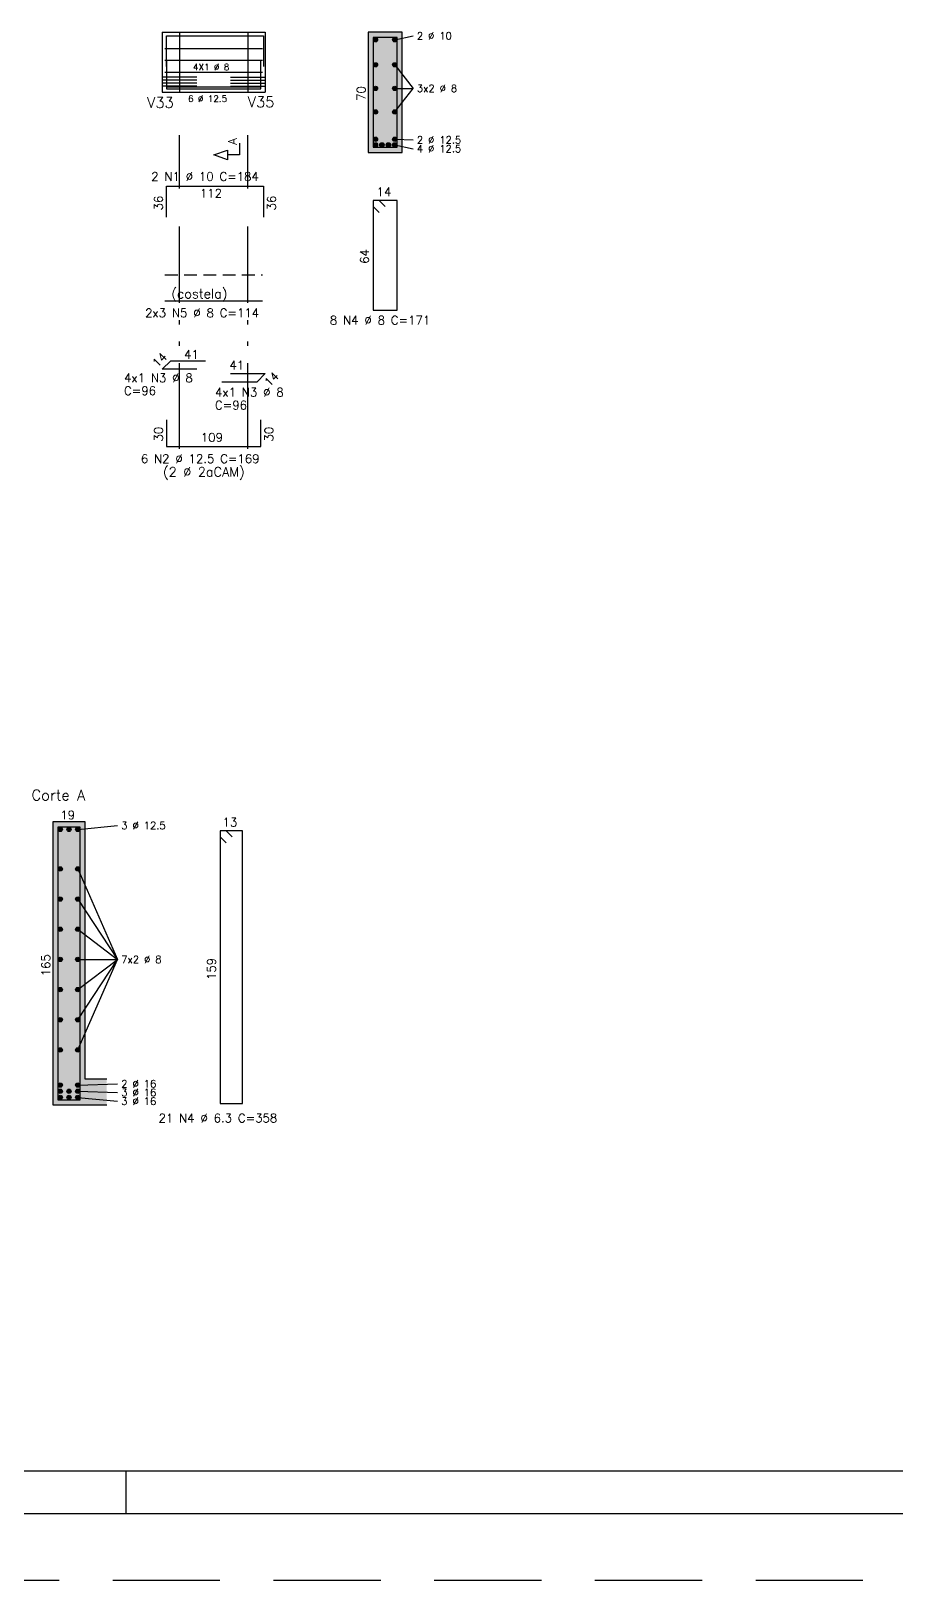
# Model space of a CAD drawing. Extents: x -2.3 to 85.7, y -1.9 to 60.6.
# Drawn here: x 44.57 to 64.75, y -1.89 to 34.23 of the extents above; entities that cross this region are included whole.
import ezdxf

# ---------------------------------------------------------------- set-up
doc = ezdxf.new("R2010")
doc.units = 0
doc.header["$MEASUREMENT"] = 0
for name, pattern in [('ESTILO_TQS_0001', [0.45, 0.3, -0.15]), ('ESTILO_TQS_0004', [3.3, 2, -0.4, 0.05, -0.4, 0.05, -0.4]), ('HIDDEN', [0.375, 0.25, -0.125])]:
    doc.linetypes.add(name, pattern=pattern)
doc.layers.get('0').update_dxf_attribs({"linetype": 'CONTINUOUS'})
doc.layers.get('Defpoints').update_dxf_attribs({"linetype": 'CONTINUOUS'})
for name, color, linetype in [('ARQ_FOLHA', 7, 'CONTINUOUS'), ('PENA_01', 1, 'CONTINUOUS'), ('PENA_02', 2, 'CONTINUOUS'), ('PENA_03', 3, 'CONTINUOUS'), ('PENA_04', 4, 'CONTINUOUS'), ('PENA_05', 5, 'CONTINUOUS'), ('PENA_06', 6, 'CONTINUOUS'), ('PENA_10', 253, 'CONTINUOUS')]:
    doc.layers.add(name, color=color, linetype=linetype)
doc.styles.get("Standard").update_dxf_attribs({"font": 'ROMANS.SHX'})

# ---------------------------------------------------------------- blocks, each defined once
blk = doc.blocks.new('FOLHA A1 - 841 X 594')
at = {"layer": 'ARQ_FOLHA', "color": 1}
blk.add_line((-370, 10), (-370, 0), dxfattribs=at)
for points in [[(-841, 0), (0, 0), (0, 594), (-841, 594)], [(-816, 10), (-10, 10), (-10, 584), (-816, 584)]]:
    blk.add_lwpolyline(points, close=True, dxfattribs=at)
at = {"layer": 'Defpoints', "color": 8, "linetype": 'HIDDEN', "ltscale": 100}
blk.add_lwpolyline([(-860.5, 609.5), (-860.5, -15.5), (19.5, -15.5), (19.5, 609.5)], close=True, dxfattribs=at)
blk = doc.blocks.new('*U23')
blk.add_blockref('FOLHA A1 - 841 X 594', (0, 0))

msp = doc.modelspace()

# ---------------------------------------------------------------- linework, layer by layer
at = {"layer": 'PENA_01', "linetype": 'Continuous'}
for p, q in [((47.631, 34.2), (48.031, 34.2)), ((48.031, 34.2), (48.031, 32.8)), ((49.631, 34.2), (49.631, 32.8)), ((49.631, 34.2), (50.031, 34.2)), ((53.056, 34.025), (53.486, 34.115)), ((53.056, 33.441), (53.486, 32.892)), ((53.056, 32.343), (53.486, 32.892)), ((53.056, 32.892), (53.486, 32.892)), ((47.631, 32.8), (48.031, 32.8)), ((49.631, 32.8), (50.031, 32.8)), ((53.056, 31.705), (53.486, 31.689)), ((53.056, 31.575), (53.486, 31.485)), ((45.66, 15.611), (46.59, 15.701)), ((45.66, 14.689), (46.59, 12.578)), ((45.66, 13.986), (46.59, 12.578)), ((45.66, 13.282), (46.59, 12.578)), ((45.66, 10.467), (46.59, 12.578)), ((45.66, 11.171), (46.59, 12.578)), ((45.66, 11.875), (46.59, 12.578)), ((45.66, 12.578), (46.59, 12.578)), ((45.66, 9.649), (46.59, 9.679)), ((45.66, 9.505), (46.59, 9.475)), ((45.66, 9.361), (46.59, 9.271))]:
    msp.add_line(p, q, dxfattribs=at)
at = {"layer": 'PENA_01', "linetype": 'ESTILO_TQS_0004'}
for p, q in [((48.031, 30.557), (48.031, 31.8)), ((49.631, 30.557), (49.631, 31.8)), ((48.031, 24.487), (48.031, 29.673)), ((49.631, 24.487), (49.631, 29.673))]:
    msp.add_line(p, q, dxfattribs=at)
at = {"layer": 'PENA_03', "linetype": 'Continuous'}
for p, q in [((47.631, 34.2), (47.631, 32.8)), ((47.631, 34.2), (47.631, 32.8)), ((47.631, 34.2), (47.631, 32.8)), ((47.631, 34.2), (48.031, 34.2)), ((48.031, 34.2), (49.631, 34.2)), ((48.031, 34.2), (48.031, 32.8)), ((49.631, 34.2), (49.631, 32.8)), ((49.631, 34.2), (49.631, 32.8)), ((49.631, 34.2), (50.031, 34.2)), ((50.031, 34.2), (50.031, 32.8)), ((50.031, 34.2), (50.031, 32.8)), ((53.231, 34.2), (52.431, 34.2)), ((52.431, 34.2), (52.431, 31.4)), ((53.231, 31.4), (53.231, 34.2)), ((47.631, 32.8), (48.031, 32.8)), ((48.031, 32.8), (49.631, 32.8)), ((49.631, 32.8), (50.031, 32.8)), ((52.431, 31.4), (53.231, 31.4)), ((45.835, 15.786), (45.075, 15.786)), ((45.075, 15.786), (45.075, 9.186)), ((45.835, 9.786), (45.835, 15.786)), ((46.335, 9.786), (45.835, 9.786)), ((45.075, 9.186), (45.835, 9.186)), ((45.835, 9.186), (46.335, 9.186))]:
    msp.add_line(p, q, dxfattribs=at)
msp.add_lwpolyline([(49.431, 31.615), (49.431, 31.338), (49.155, 31.338), (49.155, 31.227), (48.831, 31.338), (49.155, 31.449), (49.155, 31.338)], dxfattribs=at)
for centre in [(52.606, 34.025), (53.056, 34.025), (52.606, 33.441), (53.056, 33.441), (52.606, 32.892), (53.056, 32.892), (52.606, 32.343), (53.056, 32.343), (52.606, 31.705), (52.606, 31.575), (52.756, 31.575), (52.906, 31.575), (53.056, 31.705), (53.056, 31.575), (45.25, 15.611), (45.455, 15.611), (45.66, 15.611), (45.25, 14.689), (45.66, 14.689), (45.25, 13.986), (45.66, 13.986), (45.25, 13.282), (45.66, 13.282), (45.25, 12.578), (45.66, 12.578), (45.25, 11.875), (45.66, 11.875), (45.25, 11.171), (45.66, 11.171), (45.25, 10.467), (45.66, 10.467), (45.25, 9.649), (45.25, 9.505), (45.25, 9.361), (45.455, 9.505), (45.455, 9.361), (45.66, 9.649), (45.66, 9.505), (45.66, 9.361)]:
    msp.add_circle(centre, 0.05, dxfattribs=at)
for points in [[(52.656, 34.025), (52.581, 34.068), (52.56, 34.042)], [(52.656, 34.025), (52.56, 34.042), (52.56, 34.008)], [(52.656, 34.025), (52.56, 34.008), (52.581, 33.982)], [(52.656, 34.025), (52.615, 34.074), (52.581, 34.068)], [(52.656, 34.025), (52.581, 33.982), (52.615, 33.976)], [(52.656, 34.025), (52.645, 34.057), (52.615, 34.074)], [(52.656, 34.025), (52.615, 33.976), (52.645, 33.993)], [(52.656, 34.025), (52.645, 33.993), (52.656, 34.025)], [(53.106, 34.025), (53.031, 34.068), (53.01, 34.042)], [(53.106, 34.025), (53.01, 34.042), (53.01, 34.008)], [(53.106, 34.025), (53.01, 34.008), (53.031, 33.982)], [(53.106, 34.025), (53.065, 34.074), (53.031, 34.068)], [(53.106, 34.025), (53.031, 33.982), (53.065, 33.976)], [(53.106, 34.025), (53.095, 34.057), (53.065, 34.074)], [(53.106, 34.025), (53.065, 33.976), (53.095, 33.993)], [(53.106, 34.025), (53.095, 33.993), (53.106, 34.025)], [(52.656, 33.441), (52.581, 33.485), (52.56, 33.459)], [(52.656, 33.441), (52.56, 33.459), (52.56, 33.424)], [(52.656, 33.441), (52.56, 33.424), (52.581, 33.398)], [(52.656, 33.441), (52.615, 33.491), (52.581, 33.485)], [(52.656, 33.441), (52.581, 33.398), (52.615, 33.392)], [(52.656, 33.441), (52.645, 33.474), (52.615, 33.491)], [(52.656, 33.441), (52.615, 33.392), (52.645, 33.409)], [(52.656, 33.441), (52.645, 33.409), (52.656, 33.441)], [(53.106, 33.441), (53.031, 33.485), (53.01, 33.459)], [(53.106, 33.441), (53.01, 33.459), (53.01, 33.424)], [(53.106, 33.441), (53.01, 33.424), (53.031, 33.398)], [(53.106, 33.441), (53.065, 33.491), (53.031, 33.485)], [(53.106, 33.441), (53.031, 33.398), (53.065, 33.392)], [(53.106, 33.441), (53.095, 33.474), (53.065, 33.491)], [(53.106, 33.441), (53.065, 33.392), (53.095, 33.409)], [(53.106, 33.441), (53.095, 33.409), (53.106, 33.441)], [(52.656, 32.892), (52.581, 32.935), (52.56, 32.909)], [(52.656, 32.892), (52.56, 32.909), (52.56, 32.875)], [(52.656, 32.892), (52.56, 32.875), (52.581, 32.849)], [(52.656, 32.892), (52.615, 32.941), (52.581, 32.935)], [(52.656, 32.892), (52.581, 32.849), (52.615, 32.843)], [(52.656, 32.892), (52.645, 32.924), (52.615, 32.941)], [(52.656, 32.892), (52.615, 32.843), (52.645, 32.86)], [(52.656, 32.892), (52.645, 32.86), (52.656, 32.892)], [(53.106, 32.892), (53.031, 32.935), (53.01, 32.909)], [(53.106, 32.892), (53.01, 32.909), (53.01, 32.875)], [(53.106, 32.892), (53.01, 32.875), (53.031, 32.849)], [(53.106, 32.892), (53.065, 32.941), (53.031, 32.935)], [(53.106, 32.892), (53.031, 32.849), (53.065, 32.843)], [(53.106, 32.892), (53.095, 32.924), (53.065, 32.941)], [(53.106, 32.892), (53.065, 32.843), (53.095, 32.86)], [(53.106, 32.892), (53.095, 32.86), (53.106, 32.892)], [(52.656, 32.343), (52.581, 32.386), (52.56, 32.36)], [(52.656, 32.343), (52.56, 32.36), (52.56, 32.326)], [(52.656, 32.343), (52.56, 32.326), (52.581, 32.299)], [(52.656, 32.343), (52.615, 32.392), (52.581, 32.386)], [(52.656, 32.343), (52.581, 32.299), (52.615, 32.293)], [(52.656, 32.343), (52.645, 32.375), (52.615, 32.392)], [(52.656, 32.343), (52.615, 32.293), (52.645, 32.311)], [(52.656, 32.343), (52.645, 32.311), (52.656, 32.343)], [(53.106, 32.343), (53.031, 32.386), (53.01, 32.36)], [(53.106, 32.343), (53.01, 32.36), (53.01, 32.326)], [(53.106, 32.343), (53.01, 32.326), (53.031, 32.299)], [(53.106, 32.343), (53.065, 32.392), (53.031, 32.386)], [(53.106, 32.343), (53.031, 32.299), (53.065, 32.293)], [(53.106, 32.343), (53.095, 32.375), (53.065, 32.392)], [(53.106, 32.343), (53.065, 32.293), (53.095, 32.311)], [(53.106, 32.343), (53.095, 32.311), (53.106, 32.343)], [(52.656, 31.705), (52.581, 31.748), (52.56, 31.722)], [(52.656, 31.705), (52.56, 31.722), (52.56, 31.688)], [(52.656, 31.705), (52.56, 31.688), (52.581, 31.662)], [(52.656, 31.575), (52.581, 31.618), (52.56, 31.592)], [(52.656, 31.575), (52.56, 31.592), (52.56, 31.558)], [(52.656, 31.575), (52.56, 31.558), (52.581, 31.532)], [(52.656, 31.705), (52.615, 31.754), (52.581, 31.748)], [(52.656, 31.705), (52.581, 31.662), (52.615, 31.656)], [(52.656, 31.575), (52.615, 31.624), (52.581, 31.618)], [(52.656, 31.575), (52.581, 31.532), (52.615, 31.526)], [(52.656, 31.705), (52.645, 31.737), (52.615, 31.754)], [(52.656, 31.705), (52.615, 31.656), (52.645, 31.673)], [(52.656, 31.575), (52.645, 31.607), (52.615, 31.624)], [(52.656, 31.575), (52.615, 31.526), (52.645, 31.543)], [(52.656, 31.705), (52.645, 31.673), (52.656, 31.705)], [(52.656, 31.575), (52.645, 31.543), (52.656, 31.575)], [(52.806, 31.575), (52.731, 31.618), (52.71, 31.592)], [(52.806, 31.575), (52.71, 31.592), (52.71, 31.558)], [(52.806, 31.575), (52.71, 31.558), (52.731, 31.532)], [(52.806, 31.575), (52.765, 31.624), (52.731, 31.618)], [(52.806, 31.575), (52.731, 31.532), (52.765, 31.526)], [(52.806, 31.575), (52.795, 31.607), (52.765, 31.624)], [(52.806, 31.575), (52.765, 31.526), (52.795, 31.543)], [(52.806, 31.575), (52.795, 31.543), (52.806, 31.575)], [(52.956, 31.575), (52.881, 31.618), (52.86, 31.592)], [(52.956, 31.575), (52.86, 31.592), (52.86, 31.558)], [(52.956, 31.575), (52.86, 31.558), (52.881, 31.532)], [(52.956, 31.575), (52.915, 31.624), (52.881, 31.618)], [(52.956, 31.575), (52.881, 31.532), (52.915, 31.526)], [(52.956, 31.575), (52.945, 31.607), (52.915, 31.624)], [(52.956, 31.575), (52.915, 31.526), (52.945, 31.543)], [(52.956, 31.575), (52.945, 31.543), (52.956, 31.575)], [(53.106, 31.705), (53.031, 31.748), (53.01, 31.722)], [(53.106, 31.705), (53.01, 31.722), (53.01, 31.688)], [(53.106, 31.705), (53.01, 31.688), (53.031, 31.662)], [(53.106, 31.575), (53.031, 31.618), (53.01, 31.592)], [(53.106, 31.575), (53.01, 31.592), (53.01, 31.558)], [(53.106, 31.575), (53.01, 31.558), (53.031, 31.532)], [(53.106, 31.705), (53.065, 31.754), (53.031, 31.748)], [(53.106, 31.705), (53.031, 31.662), (53.065, 31.656)], [(53.106, 31.575), (53.065, 31.624), (53.031, 31.618)], [(53.106, 31.575), (53.031, 31.532), (53.065, 31.526)], [(53.106, 31.705), (53.095, 31.737), (53.065, 31.754)], [(53.106, 31.705), (53.065, 31.656), (53.095, 31.673)], [(53.106, 31.575), (53.095, 31.607), (53.065, 31.624)], [(53.106, 31.575), (53.065, 31.526), (53.095, 31.543)], [(53.106, 31.705), (53.095, 31.673), (53.106, 31.705)], [(53.106, 31.575), (53.095, 31.543), (53.106, 31.575)], [(45.3, 15.611), (45.225, 15.655), (45.203, 15.628)], [(45.3, 15.611), (45.203, 15.628), (45.203, 15.594)], [(45.3, 15.611), (45.203, 15.594), (45.225, 15.568)], [(45.3, 15.611), (45.259, 15.661), (45.225, 15.655)], [(45.3, 15.611), (45.225, 15.568), (45.259, 15.562)], [(45.3, 15.611), (45.288, 15.643), (45.259, 15.661)], [(45.3, 15.611), (45.259, 15.562), (45.288, 15.579)], [(45.3, 15.611), (45.288, 15.579), (45.3, 15.611)], [(45.505, 15.611), (45.43, 15.655), (45.408, 15.628)], [(45.505, 15.611), (45.408, 15.628), (45.408, 15.594)], [(45.505, 15.611), (45.408, 15.594), (45.43, 15.568)], [(45.505, 15.611), (45.464, 15.661), (45.43, 15.655)], [(45.505, 15.611), (45.43, 15.568), (45.464, 15.562)], [(45.505, 15.611), (45.493, 15.643), (45.464, 15.661)], [(45.505, 15.611), (45.464, 15.562), (45.493, 15.579)], [(45.505, 15.611), (45.493, 15.579), (45.505, 15.611)], [(45.71, 15.611), (45.635, 15.655), (45.613, 15.628)], [(45.71, 15.611), (45.613, 15.628), (45.613, 15.594)], [(45.71, 15.611), (45.613, 15.594), (45.635, 15.568)], [(45.71, 15.611), (45.669, 15.661), (45.635, 15.655)], [(45.71, 15.611), (45.635, 15.568), (45.669, 15.562)], [(45.71, 15.611), (45.698, 15.643), (45.669, 15.661)], [(45.71, 15.611), (45.669, 15.562), (45.698, 15.579)], [(45.71, 15.611), (45.698, 15.579), (45.71, 15.611)], [(45.3, 14.689), (45.225, 14.733), (45.203, 14.707)], [(45.3, 14.689), (45.203, 14.707), (45.203, 14.672)], [(45.3, 14.689), (45.203, 14.672), (45.225, 14.646)], [(45.3, 14.689), (45.259, 14.739), (45.225, 14.733)], [(45.3, 14.689), (45.225, 14.646), (45.259, 14.64)], [(45.3, 14.689), (45.288, 14.722), (45.259, 14.739)], [(45.3, 14.689), (45.259, 14.64), (45.288, 14.657)], [(45.3, 14.689), (45.288, 14.657), (45.3, 14.689)], [(45.71, 14.689), (45.635, 14.733), (45.613, 14.707)], [(45.71, 14.689), (45.613, 14.707), (45.613, 14.672)], [(45.71, 14.689), (45.613, 14.672), (45.635, 14.646)], [(45.71, 14.689), (45.669, 14.739), (45.635, 14.733)], [(45.71, 14.689), (45.635, 14.646), (45.669, 14.64)], [(45.71, 14.689), (45.698, 14.722), (45.669, 14.739)], [(45.71, 14.689), (45.669, 14.64), (45.698, 14.657)], [(45.71, 14.689), (45.698, 14.657), (45.71, 14.689)], [(45.3, 13.986), (45.225, 14.029), (45.203, 14.003)], [(45.3, 13.986), (45.203, 14.003), (45.203, 13.969)], [(45.3, 13.986), (45.203, 13.969), (45.225, 13.942)], [(45.3, 13.986), (45.259, 14.035), (45.225, 14.029)], [(45.3, 13.986), (45.225, 13.942), (45.259, 13.937)], [(45.3, 13.986), (45.288, 14.018), (45.259, 14.035)], [(45.3, 13.986), (45.259, 13.937), (45.288, 13.954)], [(45.3, 13.986), (45.288, 13.954), (45.3, 13.986)], [(45.71, 13.986), (45.635, 14.029), (45.613, 14.003)], [(45.71, 13.986), (45.613, 14.003), (45.613, 13.969)], [(45.71, 13.986), (45.613, 13.969), (45.635, 13.942)], [(45.71, 13.986), (45.669, 14.035), (45.635, 14.029)], [(45.71, 13.986), (45.635, 13.942), (45.669, 13.937)], [(45.71, 13.986), (45.698, 14.018), (45.669, 14.035)], [(45.71, 13.986), (45.669, 13.937), (45.698, 13.954)], [(45.71, 13.986), (45.698, 13.954), (45.71, 13.986)], [(45.3, 13.282), (45.225, 13.325), (45.203, 13.299)], [(45.3, 13.282), (45.203, 13.299), (45.203, 13.265)], [(45.3, 13.282), (45.203, 13.265), (45.225, 13.239)], [(45.3, 13.282), (45.259, 13.331), (45.225, 13.325)], [(45.3, 13.282), (45.225, 13.239), (45.259, 13.233)], [(45.3, 13.282), (45.288, 13.314), (45.259, 13.331)], [(45.3, 13.282), (45.259, 13.233), (45.288, 13.25)], [(45.3, 13.282), (45.288, 13.25), (45.3, 13.282)], [(45.71, 13.282), (45.635, 13.325), (45.613, 13.299)], [(45.71, 13.282), (45.613, 13.299), (45.613, 13.265)], [(45.71, 13.282), (45.613, 13.265), (45.635, 13.239)], [(45.71, 13.282), (45.669, 13.331), (45.635, 13.325)], [(45.71, 13.282), (45.635, 13.239), (45.669, 13.233)], [(45.71, 13.282), (45.698, 13.314), (45.669, 13.331)], [(45.71, 13.282), (45.669, 13.233), (45.698, 13.25)], [(45.71, 13.282), (45.698, 13.25), (45.71, 13.282)], [(45.3, 12.578), (45.225, 12.622), (45.203, 12.595)], [(45.3, 12.578), (45.203, 12.595), (45.203, 12.561)], [(45.3, 12.578), (45.203, 12.561), (45.225, 12.535)], [(45.3, 12.578), (45.259, 12.628), (45.225, 12.622)], [(45.3, 12.578), (45.225, 12.535), (45.259, 12.529)], [(45.3, 12.578), (45.288, 12.61), (45.259, 12.628)], [(45.3, 12.578), (45.259, 12.529), (45.288, 12.546)], [(45.3, 12.578), (45.288, 12.546), (45.3, 12.578)], [(45.71, 12.578), (45.635, 12.622), (45.613, 12.595)], [(45.71, 12.578), (45.613, 12.595), (45.613, 12.561)], [(45.71, 12.578), (45.613, 12.561), (45.635, 12.535)], [(45.71, 12.578), (45.669, 12.628), (45.635, 12.622)], [(45.71, 12.578), (45.635, 12.535), (45.669, 12.529)], [(45.71, 12.578), (45.698, 12.61), (45.669, 12.628)], [(45.71, 12.578), (45.669, 12.529), (45.698, 12.546)], [(45.71, 12.578), (45.698, 12.546), (45.71, 12.578)], [(45.3, 11.875), (45.259, 11.924), (45.225, 11.918)], [(45.3, 11.875), (45.288, 11.907), (45.259, 11.924)], [(45.71, 11.875), (45.669, 11.924), (45.635, 11.918)], [(45.71, 11.875), (45.698, 11.907), (45.669, 11.924)], [(45.3, 11.875), (45.225, 11.918), (45.203, 11.892)], [(45.3, 11.875), (45.203, 11.892), (45.203, 11.858)], [(45.3, 11.875), (45.203, 11.858), (45.225, 11.831)], [(45.3, 11.875), (45.225, 11.831), (45.259, 11.825)], [(45.3, 11.875), (45.259, 11.825), (45.288, 11.842)], [(45.3, 11.875), (45.288, 11.842), (45.3, 11.875)], [(45.71, 11.875), (45.635, 11.918), (45.613, 11.892)], [(45.71, 11.875), (45.613, 11.892), (45.613, 11.858)], [(45.71, 11.875), (45.613, 11.858), (45.635, 11.831)], [(45.71, 11.875), (45.635, 11.831), (45.669, 11.825)], [(45.71, 11.875), (45.669, 11.825), (45.698, 11.842)], [(45.71, 11.875), (45.698, 11.842), (45.71, 11.875)], [(45.3, 11.171), (45.225, 11.214), (45.203, 11.188)], [(45.3, 11.171), (45.259, 11.22), (45.225, 11.214)], [(45.3, 11.171), (45.288, 11.203), (45.259, 11.22)], [(45.71, 11.171), (45.635, 11.214), (45.613, 11.188)], [(45.71, 11.171), (45.669, 11.22), (45.635, 11.214)], [(45.71, 11.171), (45.698, 11.203), (45.669, 11.22)], [(45.3, 11.171), (45.203, 11.188), (45.203, 11.154)], [(45.3, 11.171), (45.203, 11.154), (45.225, 11.128)], [(45.3, 11.171), (45.225, 11.128), (45.259, 11.122)], [(45.3, 11.171), (45.259, 11.122), (45.288, 11.139)], [(45.3, 11.171), (45.288, 11.139), (45.3, 11.171)], [(45.71, 11.171), (45.613, 11.188), (45.613, 11.154)], [(45.71, 11.171), (45.613, 11.154), (45.635, 11.128)], [(45.71, 11.171), (45.635, 11.128), (45.669, 11.122)], [(45.71, 11.171), (45.669, 11.122), (45.698, 11.139)], [(45.71, 11.171), (45.698, 11.139), (45.71, 11.171)], [(45.3, 10.467), (45.225, 10.511), (45.203, 10.484)], [(45.3, 10.467), (45.203, 10.484), (45.203, 10.45)], [(45.3, 10.467), (45.259, 10.516), (45.225, 10.511)], [(45.3, 10.467), (45.288, 10.499), (45.259, 10.516)], [(45.71, 10.467), (45.635, 10.511), (45.613, 10.484)], [(45.71, 10.467), (45.613, 10.484), (45.613, 10.45)], [(45.71, 10.467), (45.669, 10.516), (45.635, 10.511)], [(45.71, 10.467), (45.698, 10.499), (45.669, 10.516)], [(45.3, 10.467), (45.203, 10.45), (45.225, 10.424)], [(45.3, 10.467), (45.225, 10.424), (45.259, 10.418)], [(45.3, 10.467), (45.259, 10.418), (45.288, 10.435)], [(45.3, 10.467), (45.288, 10.435), (45.3, 10.467)], [(45.71, 10.467), (45.613, 10.45), (45.635, 10.424)], [(45.71, 10.467), (45.635, 10.424), (45.669, 10.418)], [(45.71, 10.467), (45.669, 10.418), (45.698, 10.435)], [(45.71, 10.467), (45.698, 10.435), (45.71, 10.467)], [(45.3, 9.649), (45.225, 9.693), (45.203, 9.666)], [(45.3, 9.649), (45.203, 9.666), (45.203, 9.632)], [(45.3, 9.649), (45.203, 9.632), (45.225, 9.606)], [(45.3, 9.505), (45.225, 9.549), (45.203, 9.522)], [(45.3, 9.505), (45.203, 9.522), (45.203, 9.488)], [(45.3, 9.505), (45.203, 9.488), (45.225, 9.462)], [(45.3, 9.361), (45.225, 9.405), (45.203, 9.378)], [(45.3, 9.649), (45.259, 9.699), (45.225, 9.693)], [(45.3, 9.649), (45.225, 9.606), (45.259, 9.6)], [(45.3, 9.505), (45.259, 9.555), (45.225, 9.549)], [(45.3, 9.505), (45.225, 9.462), (45.259, 9.456)], [(45.3, 9.361), (45.259, 9.411), (45.225, 9.405)], [(45.3, 9.649), (45.288, 9.681), (45.259, 9.699)], [(45.3, 9.649), (45.259, 9.6), (45.288, 9.617)], [(45.3, 9.505), (45.288, 9.537), (45.259, 9.555)], [(45.3, 9.505), (45.259, 9.456), (45.288, 9.473)], [(45.3, 9.361), (45.288, 9.393), (45.259, 9.411)], [(45.3, 9.649), (45.288, 9.617), (45.3, 9.649)], [(45.3, 9.505), (45.288, 9.473), (45.3, 9.505)], [(45.505, 9.505), (45.43, 9.549), (45.408, 9.522)], [(45.505, 9.505), (45.408, 9.522), (45.408, 9.488)], [(45.505, 9.505), (45.408, 9.488), (45.43, 9.462)], [(45.505, 9.361), (45.43, 9.405), (45.408, 9.378)], [(45.505, 9.505), (45.464, 9.555), (45.43, 9.549)], [(45.505, 9.505), (45.43, 9.462), (45.464, 9.456)], [(45.505, 9.361), (45.464, 9.411), (45.43, 9.405)], [(45.505, 9.505), (45.493, 9.537), (45.464, 9.555)], [(45.505, 9.505), (45.464, 9.456), (45.493, 9.473)], [(45.505, 9.361), (45.493, 9.393), (45.464, 9.411)], [(45.505, 9.505), (45.493, 9.473), (45.505, 9.505)], [(45.71, 9.649), (45.635, 9.693), (45.613, 9.666)], [(45.71, 9.649), (45.613, 9.666), (45.613, 9.632)], [(45.71, 9.649), (45.613, 9.632), (45.635, 9.606)], [(45.71, 9.505), (45.635, 9.549), (45.613, 9.522)], [(45.71, 9.505), (45.613, 9.522), (45.613, 9.488)], [(45.71, 9.505), (45.613, 9.488), (45.635, 9.462)], [(45.71, 9.361), (45.635, 9.405), (45.613, 9.378)], [(45.71, 9.649), (45.669, 9.699), (45.635, 9.693)], [(45.71, 9.649), (45.635, 9.606), (45.669, 9.6)], [(45.71, 9.505), (45.669, 9.555), (45.635, 9.549)], [(45.71, 9.505), (45.635, 9.462), (45.669, 9.456)], [(45.71, 9.361), (45.669, 9.411), (45.635, 9.405)], [(45.71, 9.649), (45.698, 9.681), (45.669, 9.699)], [(45.71, 9.649), (45.669, 9.6), (45.698, 9.617)], [(45.71, 9.505), (45.698, 9.537), (45.669, 9.555)], [(45.71, 9.505), (45.669, 9.456), (45.698, 9.473)], [(45.71, 9.361), (45.698, 9.393), (45.669, 9.411)], [(45.71, 9.649), (45.698, 9.617), (45.71, 9.649)], [(45.71, 9.505), (45.698, 9.473), (45.71, 9.505)], [(45.3, 9.361), (45.203, 9.378), (45.203, 9.344)], [(45.3, 9.361), (45.203, 9.344), (45.225, 9.318)], [(45.3, 9.361), (45.225, 9.318), (45.259, 9.312)], [(45.3, 9.361), (45.259, 9.312), (45.288, 9.329)], [(45.3, 9.361), (45.288, 9.329), (45.3, 9.361)], [(45.505, 9.361), (45.408, 9.378), (45.408, 9.344)], [(45.505, 9.361), (45.408, 9.344), (45.43, 9.318)], [(45.505, 9.361), (45.43, 9.318), (45.464, 9.312)], [(45.505, 9.361), (45.464, 9.312), (45.493, 9.329)], [(45.505, 9.361), (45.493, 9.329), (45.505, 9.361)], [(45.71, 9.361), (45.613, 9.378), (45.613, 9.344)], [(45.71, 9.361), (45.613, 9.344), (45.635, 9.318)], [(45.71, 9.361), (45.635, 9.318), (45.669, 9.312)], [(45.71, 9.361), (45.669, 9.312), (45.698, 9.329)], [(45.71, 9.361), (45.698, 9.329), (45.71, 9.361)]]:
    msp.add_solid(points, dxfattribs=at)
at = {"layer": 'PENA_04', "linetype": 'Continuous'}
for p, q in [((47.731, 33.4), (47.731, 34.12)), ((47.731, 34.12), (49.991, 34.12)), ((49.991, 34.12), (49.991, 33.4)), ((47.691, 33.821), (49.972, 33.821)), ((47.691, 33.546), (49.972, 33.546)), ((47.691, 33.271), (49.972, 33.271)), ((47.731, 33.55), (47.731, 32.93)), ((47.731, 33.5), (47.731, 32.88)), ((49.931, 32.93), (49.931, 33.55)), ((49.931, 32.88), (49.931, 33.5)), ((48.441, 33.15), (47.631, 33.15)), ((48.441, 33.08), (47.631, 33.08)), ((48.441, 33.01), (47.631, 33.01)), ((48.441, 32.94), (47.631, 32.94)), ((47.731, 32.93), (49.931, 32.93)), ((47.731, 32.88), (49.931, 32.88)), ((49.221, 33.15), (50.031, 33.15)), ((49.221, 33.08), (50.031, 33.08)), ((49.221, 33.01), (50.031, 33.01)), ((49.221, 32.94), (50.031, 32.94))]:
    msp.add_line(p, q, dxfattribs=at)
for points in [[(52.551, 34.08), (52.551, 31.52), (53.111, 31.52), (53.111, 34.08), (52.551, 34.08)], [(45.195, 15.666), (45.195, 9.306), (45.715, 9.306), (45.715, 15.666), (45.195, 15.666)]]:
    msp.add_lwpolyline(points, dxfattribs=at)
at = {"layer": 'PENA_05', "linetype": 'Continuous'}
for p, q in [((47.731, 29.89), (47.731, 30.61)), ((47.731, 30.61), (49.991, 30.61)), ((49.991, 30.61), (49.991, 29.89)), ((52.691, 30.28), (52.551, 30.28)), ((52.551, 30.28), (52.551, 27.72)), ((53.111, 30.28), (52.551, 30.28)), ((52.551, 30.28), (52.551, 30.14)), ((52.551, 30.14), (52.691, 30)), ((52.831, 30.14), (52.691, 30.28)), ((53.111, 27.72), (53.111, 30.28)), ((47.691, 27.94), (49.972, 27.94)), ((52.551, 27.72), (53.111, 27.72)), ((47.631, 26.342), (47.829, 26.54)), ((47.829, 26.54), (48.639, 26.54)), ((48.441, 26.342), (47.631, 26.342)), ((49.834, 26.042), (49.023, 26.042)), ((49.221, 26.24), (50.031, 26.24)), ((50.031, 26.24), (49.834, 26.042)), ((47.731, 25.16), (47.731, 24.54)), ((49.931, 24.54), (49.931, 25.16)), ((47.731, 24.54), (49.931, 24.54)), ((49.119, 15.578), (48.979, 15.578)), ((48.979, 15.578), (48.979, 9.218)), ((49.499, 15.578), (48.979, 15.578)), ((48.979, 15.578), (48.979, 15.438)), ((49.259, 15.438), (49.119, 15.578)), ((49.499, 9.218), (49.499, 15.578)), ((48.979, 15.438), (49.119, 15.298)), ((48.979, 9.218), (49.499, 9.218))]:
    msp.add_line(p, q, dxfattribs=at)
at = {"layer": 'PENA_06', "linetype": 'ESTILO_TQS_0001'}
msp.add_line((47.691, 28.54), (49.972, 28.54), dxfattribs=at)
at = {"layer": 'PENA_10', "linetype": 'Continuous'}
for points in [[(53.231, 31.4), (53.231, 34.2), (52.431, 34.2)], [(53.231, 31.4), (52.431, 34.2), (52.431, 31.4)], [(53.231, 31.4), (52.431, 31.4), (53.231, 31.4)], [(45.835, 9.186), (45.835, 15.786), (45.075, 15.786)], [(45.835, 9.186), (45.075, 15.786), (45.075, 9.186)], [(45.835, 9.186), (45.835, 9.786), (45.835, 15.786)], [(45.835, 9.186), (46.335, 9.186), (46.335, 9.786)], [(45.835, 9.186), (46.335, 9.786), (45.835, 9.786)], [(45.835, 9.186), (45.075, 9.186), (45.835, 9.186)]]:
    msp.add_solid(points, dxfattribs=at)

# ---------------------------------------------------------------- block references
at = {"xscale": 0.09999999999999938, "yscale": 0.09999999999999938, "zscale": 0.09999999999999938}
msp.add_blockref('*U23', (83.777, -0.344), dxfattribs=at)

# ---------------------------------------------------------------- texts
at = {"layer": 'PENA_02', "linetype": 'Continuous'}
for s, p in [('V33', (47.277, 32.437)), ('V35', (49.626, 32.45))]:
    msp.add_text(s, height=0.25, dxfattribs=at).set_placement(p)
at = {"layer": 'PENA_02', "linetype": 'ESTILO_TQS_0004'}
msp.add_text('(costela)', height=0.22, dxfattribs=at).set_placement((47.842, 27.995))
at = {"layer": 'PENA_03', "linetype": 'Continuous'}
for s, height, p in [('2 %%c 10', 0.17, (53.571, 34.03)), (' 4X1 %%c 8', 0.15, (48.245, 33.313)), ('3x2 %%c 8', 0.17, (53.571, 32.807)), ('6 %%c 12.5', 0.15, (48.231, 32.575)), ('2 %%c 12.5', 0.17, (53.571, 31.604)), ('4 %%c 12.5', 0.17, (53.571, 31.4)), ('2 N1 %%c 10 C=184', 0.2, (47.372, 30.736)), ('112', 0.2, (48.509, 30.345)), ('14', 0.2, (52.631, 30.38)), ('2x3 N5 %%c 8 C=114', 0.2, (47.232, 27.555)), ('8 N4 %%c 8 C=171', 0.2, (51.541, 27.385)), ('41', 0.2, (48.14, 26.587)), ('41', 0.2, (49.198, 26.336)), ('4x1 N3 %%c 8', 0.2, (46.74, 26.04)), ('C=96', 0.2, (46.74, 25.74)), ('4x1 N3 %%c 8', 0.2, (48.862, 25.705)), ('C=96', 0.2, (48.862, 25.405)), ('109', 0.2, (48.531, 24.653)), ('6 N2 %%c 12.5 C=169', 0.2, (47.131, 24.155)), ('(2 %%c 2aCAM)', 0.22, (47.649, 23.838)), ('Corte A', 0.25, (44.58, 16.286)), ('19', 0.2, (45.255, 15.846)), ('3 %%c 12.5', 0.17, (46.675, 15.616)), ('13', 0.2, (49.039, 15.678)), ('7x2 %%c 8', 0.17, (46.675, 12.493)), ('2 %%c 16', 0.17, (46.675, 9.594)), ('3 %%c 16', 0.17, (46.675, 9.39)), ('3 %%c 16', 0.17, (46.675, 9.186)), ('21 N4 %%c 6.3 C=358', 0.2, (47.544, 8.779))]:
    msp.add_text(s, height=height, dxfattribs=at).set_placement(p)
for s, rotation, p in [('70', 90, (52.371, 32.6)), ('A', 90, (49.371, 31.575)), ('36', 90, (47.641, 30.045)), ('36', 90, (50.281, 30.045)), ('64', 90, (52.451, 28.8)), ('14', 45, (47.518, 26.37)), ('14', 45, (50.131, 25.92)), ('30', 90, (47.644, 24.656)), ('30', 90, (50.219, 24.656)), ('165', 90, (45.015, 12.186)), ('159', 90, (48.879, 12.098))]:
    msp.add_text(s, height=0.2, rotation=rotation, dxfattribs=at).set_placement(p)

doc.saveas('drawing.dxf')
